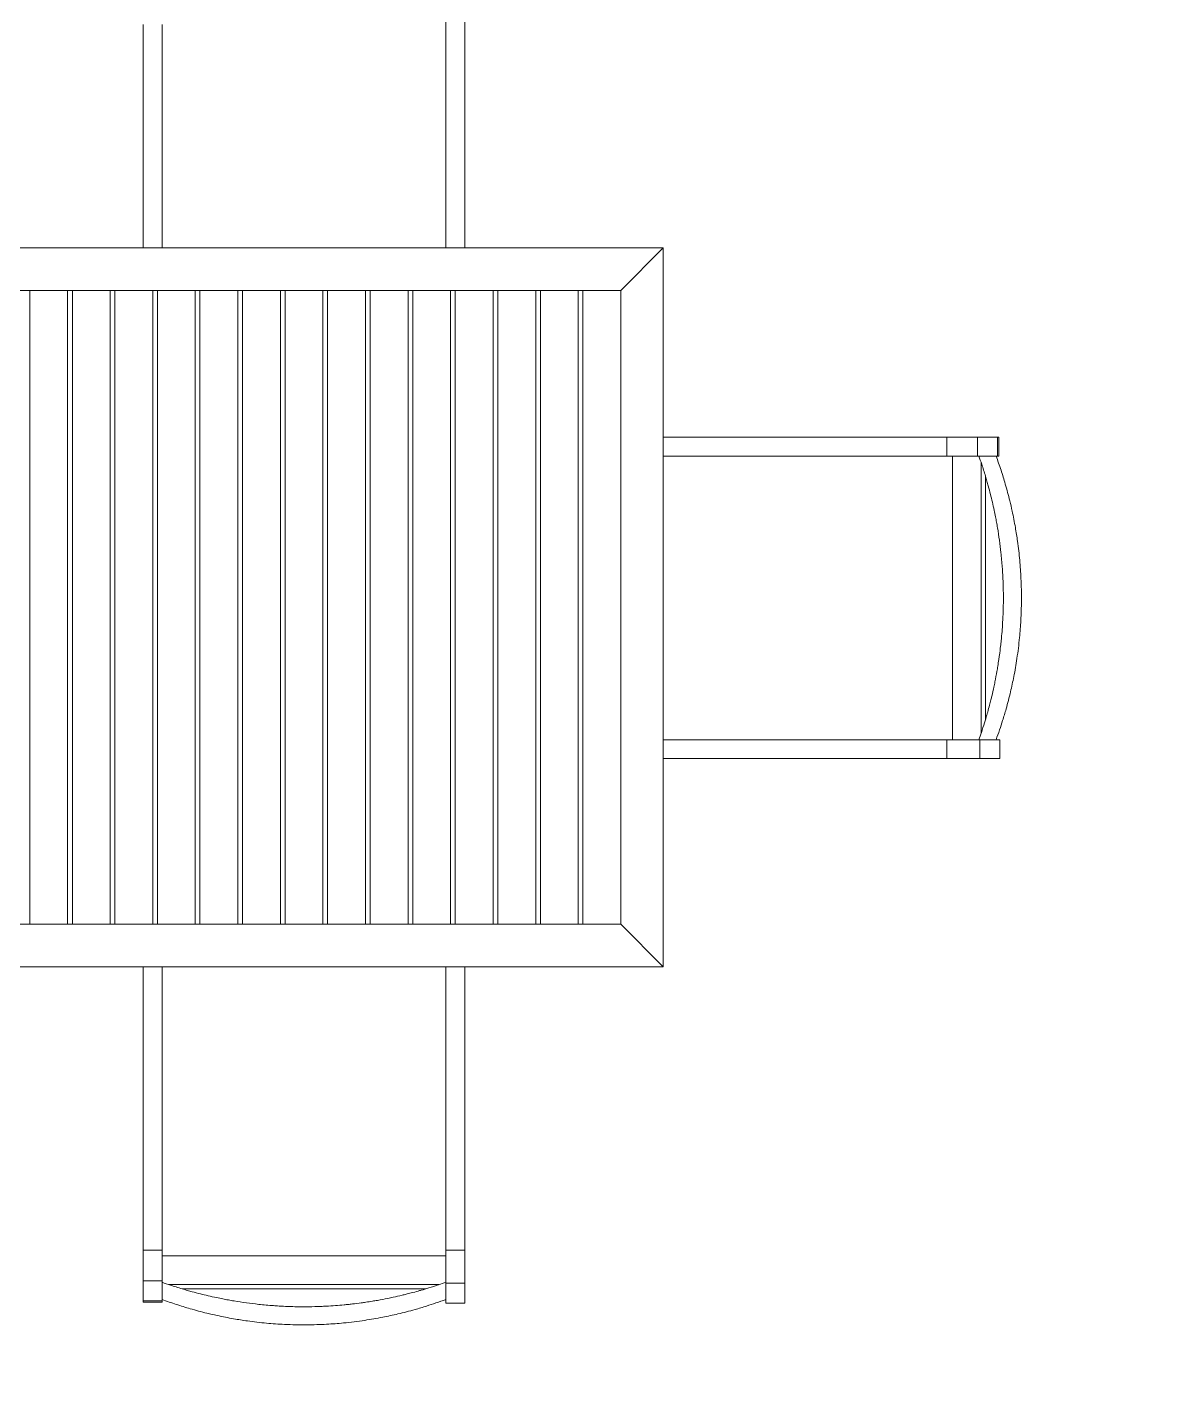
# Model space of a CAD drawing. Header units: metres. Extents: x -217 to -108, y -304 to -188.
# Drawn here: x -160.797 to -159.255, y -212.887 to -211.048 of the extents above; entities that cross this region are included whole.
import ezdxf

# ---------------------------------------------------------------- set-up
doc = ezdxf.new("R2010")
doc.units = ezdxf.units.M
for name, color, linetype, lineweight in [('A-FLOR', 192, 'Continuous', 9), ('A-WALL', 113, 'Continuous', 9), ('I-FURN', 30, 'Continuous', 9), ('I-FURN-PNLS', 30, 'Continuous', 9)]:
    doc.layers.add(name, color=color, linetype=linetype, lineweight=lineweight)

# ---------------------------------------------------------------- blocks, each defined once
blk = doc.blocks.new('Tableset-Outdoor_Reed - Tableset-Outdoor_Reed-797211-Nivel 3')
at = {"layer": 'I-FURN'}
for p, q in [((0.4826, 0.4826), (0.4254, 0.4254)), ((0.4826, -0.4826), (0.4254, -0.4255))]:
    blk.add_line(p, q, dxfattribs=at)
at = {"layer": 'I-FURN-PNLS'}
for p, q in [((-0.2159, 0.7774), (-0.2159, 0.7826)), ((-0.2159, 0.7725), (-0.2159, 0.7774)), ((-0.2159, 0.7671), (-0.2159, 0.7725)), ((-0.1905, 0.7826), (-0.1905, 0.7774)), ((-0.1905, 0.7774), (-0.1905, 0.7725)), ((-0.1905, 0.7725), (-0.1905, 0.7671)), ((0.1905, 0.7762), (0.1905, 0.786)), ((0.1905, 0.7709), (0.1905, 0.7762)), ((0.2159, 0.786), (0.2159, 0.7762)), ((0.2159, 0.7762), (0.2159, 0.7709)), ((-0.2159, 0.7639), (-0.2159, 0.7671)), ((-0.2159, 0.7575), (-0.2159, 0.7639)), ((-0.2159, 0.7558), (-0.2159, 0.7575)), ((-0.2159, 0.7506), (-0.2159, 0.7558)), ((-0.1905, 0.7671), (-0.1905, 0.7639)), ((-0.1905, 0.7639), (-0.1905, 0.7575)), ((-0.1905, 0.7575), (-0.1905, 0.7558)), ((-0.1905, 0.7558), (-0.1905, 0.7506)), ((0.1905, 0.7659), (0.1905, 0.7709)), ((0.1905, 0.7613), (0.1905, 0.7659)), ((0.1905, 0.7586), (0.1905, 0.7613)), ((0.1905, 0.7537), (0.1905, 0.7586)), ((0.2159, 0.7709), (0.2159, 0.7659)), ((0.2159, 0.7659), (0.2159, 0.7613)), ((0.2159, 0.7613), (0.2159, 0.7586)), ((0.2159, 0.7586), (0.2159, 0.7537)), ((-0.2159, 0.7449), (-0.2159, 0.7506)), ((-0.2159, 0.7394), (-0.2159, 0.7449)), ((-0.2159, 0.7322), (-0.2159, 0.7394)), ((-0.1905, 0.7506), (-0.1905, 0.7449)), ((-0.1905, 0.7449), (-0.1905, 0.7394)), ((-0.1905, 0.7394), (-0.1905, 0.7322)), ((0.1905, 0.7507), (0.1905, 0.7537)), ((0.1905, 0.7438), (0.1905, 0.7507)), ((0.1905, 0.7377), (0.1905, 0.7438)), ((0.1905, 0.7339), (0.1905, 0.7377)), ((0.2159, 0.7537), (0.2159, 0.7507)), ((0.2159, 0.7507), (0.2159, 0.7438)), ((0.2159, 0.7438), (0.2159, 0.7377)), ((0.2159, 0.7377), (0.2159, 0.7339)), ((-0.2159, 0.7239), (-0.2159, 0.7322)), ((-0.2159, 0.7201), (-0.2159, 0.7239)), ((-0.2159, 0.7112), (-0.2159, 0.7201)), ((-0.1905, 0.7322), (-0.1905, 0.7239)), ((-0.1905, 0.7239), (-0.1905, 0.7201)), ((-0.1905, 0.7201), (-0.1905, 0.7112)), ((0.1905, 0.7282), (0.1905, 0.7339)), ((0.1905, 0.7229), (0.1905, 0.7282)), ((0.1905, 0.7176), (0.1905, 0.7229)), ((0.1905, 0.7122), (0.1905, 0.7176)), ((0.2159, 0.7339), (0.2159, 0.7282)), ((0.2159, 0.7282), (0.2159, 0.7229)), ((0.2159, 0.7229), (0.2159, 0.7176)), ((0.2159, 0.7176), (0.2159, 0.7122)), ((-0.2159, 0.7057), (-0.2159, 0.7112)), ((-0.2159, 0.6991), (-0.2159, 0.7057)), ((-0.2159, 0.6945), (-0.2159, 0.6991)), ((-0.1905, 0.7112), (-0.1905, 0.7057)), ((-0.1905, 0.7057), (-0.1905, 0.6991)), ((-0.1905, 0.6991), (-0.1905, 0.6945)), ((0.1905, 0.7084), (0.1905, 0.7122)), ((0.1905, 0.6997), (0.1905, 0.7084)), ((0.1905, 0.6913), (0.1905, 0.6997)), ((0.2159, 0.7122), (0.2159, 0.7084)), ((0.2159, 0.7084), (0.2159, 0.6997)), ((0.2159, 0.6997), (0.2159, 0.6913)), ((-0.2159, 0.6913), (-0.2159, 0.6945)), ((-0.2159, 0.6807), (-0.2159, 0.6913)), ((-0.2159, 0.6723), (-0.2159, 0.6807)), ((-0.1905, 0.6945), (-0.1905, 0.6913)), ((-0.1905, 0.6913), (-0.1905, 0.6807)), ((-0.1905, 0.6807), (-0.1905, 0.6723)), ((0.1905, 0.686), (0.1905, 0.6913)), ((0.1905, 0.6791), (0.1905, 0.686)), ((0.2159, 0.6913), (0.2159, 0.686)), ((0.2159, 0.686), (0.2159, 0.6791)), ((-0.2159, 0.6663), (-0.2159, 0.6723)), ((-0.2159, 0.6597), (-0.2159, 0.6663)), ((-0.1905, 0.6723), (-0.1905, 0.6663)), ((-0.1905, 0.6663), (-0.1905, 0.6597)), ((0.1905, 0.6723), (0.1905, 0.6791)), ((0.1905, 0.6654), (0.1905, 0.6723)), ((0.1905, 0.6608), (0.1905, 0.6654)), ((0.2159, 0.6791), (0.2159, 0.6723)), ((0.2159, 0.6723), (0.2159, 0.6654)), ((0.2159, 0.6654), (0.2159, 0.6608)), ((-0.2159, 0.6528), (-0.2159, 0.6597)), ((-0.2159, 0.647), (-0.2159, 0.6528)), ((-0.2159, 0.6424), (-0.2159, 0.647)), ((-0.1905, 0.6597), (-0.1905, 0.6528)), ((-0.1905, 0.6528), (-0.1905, 0.647)), ((-0.1905, 0.647), (-0.1905, 0.6424)), ((0.1905, 0.6544), (0.1905, 0.6608)), ((0.1905, 0.6475), (0.1905, 0.6544)), ((0.1905, 0.6395), (0.1905, 0.6475)), ((0.2159, 0.6608), (0.2159, 0.6544)), ((0.2159, 0.6544), (0.2159, 0.6475)), ((0.2159, 0.6475), (0.2159, 0.6395)), ((-0.2159, 0.6384), (-0.2159, 0.6424)), ((-0.2159, 0.6332), (-0.2159, 0.6384)), ((-0.2159, 0.6277), (-0.2159, 0.6332)), ((-0.2159, 0.6231), (-0.2159, 0.6277)), ((-0.1905, 0.6424), (-0.1905, 0.6384)), ((-0.1905, 0.6384), (-0.1905, 0.6332)), ((-0.1905, 0.6332), (-0.1905, 0.6277)), ((-0.1905, 0.6277), (-0.1905, 0.6231)), ((0.1905, 0.6342), (0.1905, 0.6395)), ((0.1905, 0.6246), (0.1905, 0.6342)), ((0.2159, 0.6395), (0.2159, 0.6342)), ((0.2159, 0.6342), (0.2159, 0.6246)), ((-0.2159, 0.6125), (-0.2159, 0.6231)), ((-0.2159, 0.6038), (-0.2159, 0.6125)), ((-0.1905, 0.6231), (-0.1905, 0.6125)), ((-0.1905, 0.6125), (-0.1905, 0.6038)), ((0.1905, 0.6129), (0.1905, 0.6246)), ((0.1905, 0.6075), (0.1905, 0.6129)), ((0.1905, 0.5995), (0.1905, 0.6075)), ((0.2159, 0.6246), (0.2159, 0.6129)), ((0.2159, 0.6129), (0.2159, 0.6075)), ((0.2159, 0.6075), (0.2159, 0.5995)), ((-0.2159, 0.5978), (-0.2159, 0.6038)), ((-0.2159, 0.5914), (-0.2159, 0.5978)), ((-0.2159, 0.5808), (-0.2159, 0.5914)), ((-0.1905, 0.6038), (-0.1905, 0.5978)), ((-0.1905, 0.5978), (-0.1905, 0.5914)), ((-0.1905, 0.5914), (-0.1905, 0.5808)), ((0.1905, 0.5911), (0.1905, 0.5995)), ((0.1905, 0.5854), (0.1905, 0.5911)), ((0.2159, 0.5995), (0.2159, 0.5911)), ((0.2159, 0.5911), (0.2159, 0.5854)), ((-0.2159, 0.5747), (-0.2159, 0.5808)), ((-0.2159, 0.5687), (-0.2159, 0.5747)), ((-0.1905, 0.5808), (-0.1905, 0.5747)), ((-0.1905, 0.5747), (-0.1905, 0.5687)), ((0.1905, 0.5774), (0.1905, 0.5854)), ((0.1905, 0.5709), (0.1905, 0.5774)), ((0.1905, 0.5652), (0.1905, 0.5709)), ((0.2159, 0.5854), (0.2159, 0.5774)), ((0.2159, 0.5774), (0.2159, 0.5709)), ((0.2159, 0.5709), (0.2159, 0.5652)), ((-0.2159, 0.562), (-0.2159, 0.5687)), ((-0.2159, 0.5554), (-0.2159, 0.562)), ((-0.2159, 0.5518), (-0.2159, 0.5554)), ((-0.2159, 0.5485), (-0.2159, 0.5518)), ((-0.1905, 0.5687), (-0.1905, 0.562)), ((-0.1905, 0.562), (-0.1905, 0.5554)), ((-0.1905, 0.5554), (-0.1905, 0.5518)), ((-0.1905, 0.5518), (-0.1905, 0.5485)), ((0.1905, 0.5588), (0.1905, 0.5652)), ((0.1905, 0.5474), (0.1905, 0.5588)), ((0.2159, 0.5652), (0.2159, 0.5588)), ((0.2159, 0.5588), (0.2159, 0.5474)), ((-0.2159, 0.5449), (-0.2159, 0.5485)), ((-0.2159, 0.5423), (-0.2159, 0.5449)), ((-0.2159, 0.5403), (-0.2159, 0.5423)), ((-0.2159, 0.5373), (-0.2159, 0.5403)), ((-0.2159, 0.5354), (-0.2159, 0.5373)), ((-0.2159, 0.5333), (-0.2159, 0.5354)), ((-0.2159, 0.5308), (-0.2159, 0.5333)), ((-0.1905, 0.5485), (-0.1905, 0.5449)), ((-0.1905, 0.5449), (-0.1905, 0.5423)), ((-0.1905, 0.5423), (-0.1905, 0.5403)), ((-0.1905, 0.5403), (-0.1905, 0.5373)), ((-0.1905, 0.5373), (-0.1905, 0.5354)), ((-0.1905, 0.5354), (-0.1905, 0.5333)), ((-0.1905, 0.5333), (-0.1905, 0.5308)), ((0.1905, 0.5389), (0.1905, 0.5474)), ((0.1905, 0.5309), (0.1905, 0.5389)), ((0.2159, 0.5474), (0.2159, 0.5389)), ((0.2159, 0.5389), (0.2159, 0.5309)), ((-0.2159, 0.5285), (-0.2159, 0.5308)), ((-0.2159, 0.5262), (-0.2159, 0.5285)), ((-0.2159, 0.5242), (-0.2159, 0.5262)), ((-0.2159, 0.5222), (-0.2159, 0.5242)), ((-0.2159, 0.5209), (-0.2159, 0.5222)), ((-0.2159, 0.5178), (-0.2159, 0.5209)), ((-0.2159, 0.5135), (-0.2159, 0.5178)), ((-0.1905, 0.5308), (-0.1905, 0.5285)), ((-0.1905, 0.5285), (-0.1905, 0.5262)), ((-0.1905, 0.5262), (-0.1905, 0.5242)), ((-0.1905, 0.5242), (-0.1905, 0.5222)), ((-0.1905, 0.5222), (-0.1905, 0.5209)), ((-0.1905, 0.5209), (-0.1905, 0.5178)), ((-0.1905, 0.5178), (-0.1905, 0.5135)), ((0.1905, 0.5256), (0.1905, 0.5309)), ((0.1905, 0.5177), (0.1905, 0.5256)), ((0.1905, 0.5116), (0.1905, 0.5177)), ((0.2159, 0.5309), (0.2159, 0.5256)), ((0.2159, 0.5256), (0.2159, 0.5177)), ((0.2159, 0.5177), (0.2159, 0.5116)), ((-0.2159, 0.511), (-0.2159, 0.5135)), ((-0.2159, 0.5072), (-0.2159, 0.511)), ((-0.2159, 0.505), (-0.2159, 0.5072)), ((-0.2159, 0.5015), (-0.2159, 0.505)), ((-0.2159, 0.4978), (-0.2159, 0.5015)), ((-0.2159, 0.4947), (-0.2159, 0.4978)), ((-0.1905, 0.5135), (-0.1905, 0.511)), ((-0.1905, 0.511), (-0.1905, 0.5072)), ((-0.1905, 0.5072), (-0.1905, 0.505)), ((-0.1905, 0.505), (-0.1905, 0.5015)), ((-0.1905, 0.5015), (-0.1905, 0.4978)), ((-0.1905, 0.4978), (-0.1905, 0.4947)), ((0.1905, 0.5046), (0.1905, 0.5116)), ((0.1905, 0.4952), (0.1905, 0.5046)), ((0.2159, 0.5116), (0.2159, 0.5046)), ((0.2159, 0.5046), (0.2159, 0.4952)), ((0.4826, 0.4826), (-0.4826, 0.4826)), ((-0.2159, 0.4919), (-0.2159, 0.4947)), ((-0.2159, 0.4826), (-0.2159, 0.4919)), ((-0.1905, 0.4947), (-0.1905, 0.4919)), ((-0.1905, 0.4919), (-0.1905, 0.4826)), ((0.1905, 0.4849), (0.1905, 0.4952)), ((0.1905, 0.4826), (0.1905, 0.4849)), ((0.2159, 0.4952), (0.2159, 0.4849)), ((0.2159, 0.4849), (0.2159, 0.4826)), ((0.4826, -0.4826), (0.4826, 0.4826)), ((-0.4255, 0.4254), (0.4254, 0.4254)), ((-0.3175, 0.4254), (-0.3683, 0.4254)), ((-0.3683, 0.4254), (-0.3683, -0.4255)), ((-0.3175, -0.4255), (-0.3175, 0.4254)), ((-0.2603, 0.4254), (-0.3111, 0.4254)), ((-0.3111, 0.4254), (-0.3111, -0.4255)), ((-0.2603, -0.4255), (-0.2603, 0.4254)), ((-0.2032, 0.4254), (-0.254, 0.4254)), ((-0.254, 0.4254), (-0.254, -0.4255)), ((-0.2032, -0.4255), (-0.2032, 0.4254)), ((-0.146, 0.4254), (-0.1968, 0.4254)), ((-0.1968, 0.4254), (-0.1968, -0.4255)), ((-0.146, -0.4255), (-0.146, 0.4254)), ((-0.0889, 0.4254), (-0.1397, 0.4254)), ((-0.1397, 0.4254), (-0.1397, -0.4255)), ((-0.0889, -0.4255), (-0.0889, 0.4254)), ((-0.0317, 0.4254), (-0.0825, 0.4254)), ((-0.0825, 0.4254), (-0.0825, -0.4255)), ((-0.0317, -0.4255), (-0.0317, 0.4254)), ((0.0254, 0.4254), (-0.0254, 0.4254)), ((-0.0254, 0.4254), (-0.0254, -0.4255)), ((0.0254, -0.4255), (0.0254, 0.4254)), ((0.0826, 0.4254), (0.0318, 0.4254)), ((0.0318, 0.4254), (0.0318, -0.4255)), ((0.0826, -0.4255), (0.0826, 0.4254)), ((0.1397, 0.4254), (0.0889, 0.4254)), ((0.0889, 0.4254), (0.0889, -0.4255)), ((0.1397, -0.4255), (0.1397, 0.4254)), ((0.1969, 0.4254), (0.1461, 0.4254)), ((0.1461, 0.4254), (0.1461, -0.4255)), ((0.1969, -0.4255), (0.1969, 0.4254)), ((0.254, 0.4254), (0.2032, 0.4254)), ((0.2032, 0.4254), (0.2032, -0.4255)), ((0.254, -0.4255), (0.254, 0.4254)), ((0.3112, 0.4254), (0.2604, 0.4254)), ((0.2604, 0.4254), (0.2604, -0.4255)), ((0.3112, -0.4255), (0.3112, 0.4254)), ((0.3683, 0.4254), (0.3175, 0.4254)), ((0.3175, 0.4254), (0.3175, -0.4255)), ((0.3683, -0.4255), (0.3683, 0.4254)), ((0.4254, 0.4254), (0.3747, 0.4254)), ((0.3747, 0.4254), (0.3747, -0.4255)), ((0.4254, -0.4255), (0.4254, 0.4254)), ((0.4254, 0.4254), (0.4254, -0.4255)), ((0.4826, 0.2286), (0.4919, 0.2286)), ((0.4919, 0.2286), (0.4947, 0.2286)), ((0.4947, 0.2286), (0.4978, 0.2286)), ((0.4978, 0.2286), (0.5015, 0.2286)), ((0.5015, 0.2286), (0.505, 0.2286)), ((0.505, 0.2286), (0.5072, 0.2286)), ((0.5072, 0.2286), (0.511, 0.2286)), ((0.511, 0.2286), (0.5135, 0.2286)), ((0.5135, 0.2286), (0.5178, 0.2286)), ((0.5178, 0.2286), (0.5209, 0.2286)), ((0.5209, 0.2286), (0.5222, 0.2286)), ((0.5222, 0.2286), (0.5242, 0.2286)), ((0.5242, 0.2286), (0.5262, 0.2286)), ((0.5262, 0.2286), (0.5285, 0.2286)), ((0.5285, 0.2286), (0.5308, 0.2286)), ((0.5308, 0.2286), (0.5333, 0.2286)), ((0.5333, 0.2286), (0.5354, 0.2286)), ((0.5354, 0.2286), (0.5373, 0.2286)), ((0.5373, 0.2286), (0.5403, 0.2286)), ((0.5403, 0.2286), (0.5423, 0.2286)), ((0.5423, 0.2286), (0.5449, 0.2286)), ((0.5449, 0.2286), (0.5485, 0.2286)), ((0.5485, 0.2286), (0.5518, 0.2286)), ((0.5518, 0.2286), (0.5554, 0.2286)), ((0.5554, 0.2286), (0.562, 0.2286)), ((0.562, 0.2286), (0.5687, 0.2286)), ((0.5687, 0.2286), (0.5747, 0.2286)), ((0.5747, 0.2286), (0.5808, 0.2286)), ((0.5808, 0.2286), (0.5914, 0.2286)), ((0.5914, 0.2286), (0.5978, 0.2286)), ((0.5978, 0.2286), (0.6038, 0.2286)), ((0.6038, 0.2286), (0.6125, 0.2286)), ((0.6125, 0.2286), (0.6231, 0.2286)), ((0.6231, 0.2286), (0.6277, 0.2286)), ((0.6277, 0.2286), (0.6332, 0.2286)), ((0.6332, 0.2286), (0.6384, 0.2286)), ((0.6384, 0.2286), (0.6424, 0.2286)), ((0.6424, 0.2286), (0.647, 0.2286)), ((0.647, 0.2286), (0.6528, 0.2286)), ((0.6528, 0.2286), (0.6597, 0.2286)), ((0.6597, 0.2286), (0.6663, 0.2286)), ((0.6663, 0.2286), (0.6723, 0.2286)), ((0.6723, 0.2286), (0.6807, 0.2286)), ((0.6807, 0.2286), (0.6913, 0.2286)), ((0.6913, 0.2286), (0.6945, 0.2286)), ((0.6945, 0.2286), (0.6991, 0.2286)), ((0.6991, 0.2286), (0.7057, 0.2286)), ((0.7057, 0.2286), (0.7112, 0.2286)), ((0.7112, 0.2286), (0.7201, 0.2286)), ((0.7201, 0.2286), (0.7239, 0.2286)), ((0.7239, 0.2286), (0.7322, 0.2286)), ((0.7322, 0.2286), (0.7394, 0.2286)), ((0.7394, 0.2286), (0.7449, 0.2286)), ((0.7449, 0.2286), (0.7506, 0.2286)), ((0.7506, 0.2286), (0.7558, 0.2286)), ((0.7558, 0.2286), (0.7575, 0.2286)), ((0.7575, 0.2286), (0.7639, 0.2286)), ((0.7639, 0.2286), (0.7671, 0.2286)), ((0.7671, 0.2286), (0.7725, 0.2286)), ((0.7725, 0.2286), (0.7774, 0.2286)), ((0.7774, 0.2286), (0.7826, 0.2286)), ((0.7826, 0.2286), (0.7883, 0.2286)), ((0.7883, 0.2286), (0.7964, 0.2286)), ((0.7964, 0.2286), (0.8013, 0.2286)), ((0.8013, 0.2286), (0.8068, 0.2286)), ((0.8068, 0.2286), (0.8131, 0.2286)), ((0.8131, 0.2286), (0.8174, 0.2286)), ((0.8174, 0.2286), (0.8209, 0.2286)), ((0.8209, 0.2286), (0.8261, 0.2286)), ((0.8261, 0.2286), (0.8315, 0.2286)), ((0.8315, 0.2286), (0.8373, 0.2286)), ((0.8373, 0.2286), (0.8411, 0.2286)), ((0.8411, 0.2286), (0.8431, 0.2286)), ((0.8431, 0.2286), (0.8497, 0.2286)), ((0.8497, 0.2286), (0.854, 0.2286)), ((0.854, 0.2286), (0.8592, 0.2286)), ((0.8592, 0.2286), (0.8636, 0.2286)), ((0.8635, 0.2286), (0.8635, 0.2032)), ((0.8636, 0.2286), (0.8643, 0.2286)), ((0.8643, 0.2286), (0.8658, 0.2286)), ((0.8658, 0.2286), (0.8673, 0.2286)), ((0.8673, 0.2286), (0.8694, 0.2286)), ((0.8694, 0.2286), (0.873, 0.2286)), ((0.873, 0.2286), (0.8763, 0.2286)), ((0.8763, 0.2286), (0.8802, 0.2286)), ((0.8802, 0.2286), (0.8823, 0.2286)), ((0.8823, 0.2286), (0.8852, 0.2286)), ((0.8852, 0.2286), (0.8874, 0.2286)), ((0.8874, 0.2286), (0.8903, 0.2286)), ((0.8903, 0.2286), (0.8933, 0.2286)), ((0.8933, 0.2286), (0.8961, 0.2286)), ((0.8961, 0.2286), (0.9046, 0.2286)), ((0.9046, 0.2286), (0.9314, 0.2286)), ((0.9046, 0.2032), (0.9046, 0.2286)), ((0.9314, 0.2286), (0.9332, 0.2286)), ((0.9314, 0.2032), (0.9314, 0.2286)), ((0.9332, 0.2032), (0.9332, 0.2286)), ((0.4919, 0.2032), (0.4826, 0.2032)), ((0.4947, 0.2032), (0.4919, 0.2032)), ((0.4978, 0.2032), (0.4947, 0.2032)), ((0.5015, 0.2032), (0.4978, 0.2032)), ((0.505, 0.2032), (0.5015, 0.2032)), ((0.5072, 0.2032), (0.505, 0.2032)), ((0.511, 0.2032), (0.5072, 0.2032)), ((0.5135, 0.2032), (0.511, 0.2032)), ((0.5178, 0.2032), (0.5135, 0.2032)), ((0.5209, 0.2032), (0.5178, 0.2032)), ((0.5222, 0.2032), (0.5209, 0.2032)), ((0.5242, 0.2032), (0.5222, 0.2032)), ((0.5262, 0.2032), (0.5242, 0.2032)), ((0.5285, 0.2032), (0.5262, 0.2032)), ((0.5308, 0.2032), (0.5285, 0.2032)), ((0.5333, 0.2032), (0.5308, 0.2032)), ((0.5354, 0.2032), (0.5333, 0.2032)), ((0.5373, 0.2032), (0.5354, 0.2032)), ((0.5403, 0.2032), (0.5373, 0.2032)), ((0.5423, 0.2032), (0.5403, 0.2032)), ((0.5449, 0.2032), (0.5423, 0.2032)), ((0.5485, 0.2032), (0.5449, 0.2032)), ((0.5518, 0.2032), (0.5485, 0.2032)), ((0.5554, 0.2032), (0.5518, 0.2032)), ((0.562, 0.2032), (0.5554, 0.2032)), ((0.5687, 0.2032), (0.562, 0.2032)), ((0.5747, 0.2032), (0.5687, 0.2032)), ((0.5808, 0.2032), (0.5747, 0.2032)), ((0.5914, 0.2032), (0.5808, 0.2032)), ((0.5978, 0.2032), (0.5914, 0.2032)), ((0.6038, 0.2032), (0.5978, 0.2032)), ((0.6125, 0.2032), (0.6038, 0.2032)), ((0.6231, 0.2032), (0.6125, 0.2032)), ((0.6277, 0.2032), (0.6231, 0.2032)), ((0.6332, 0.2032), (0.6277, 0.2032)), ((0.6384, 0.2032), (0.6332, 0.2032)), ((0.6424, 0.2032), (0.6384, 0.2032)), ((0.647, 0.2032), (0.6424, 0.2032)), ((0.6528, 0.2032), (0.647, 0.2032)), ((0.6597, 0.2032), (0.6528, 0.2032)), ((0.6663, 0.2032), (0.6597, 0.2032)), ((0.6723, 0.2032), (0.6663, 0.2032)), ((0.6807, 0.2032), (0.6723, 0.2032)), ((0.6913, 0.2032), (0.6807, 0.2032)), ((0.6945, 0.2032), (0.6913, 0.2032)), ((0.6991, 0.2032), (0.6945, 0.2032)), ((0.7057, 0.2032), (0.6991, 0.2032)), ((0.7112, 0.2032), (0.7057, 0.2032)), ((0.7201, 0.2032), (0.7112, 0.2032)), ((0.7239, 0.2032), (0.7201, 0.2032)), ((0.7322, 0.2032), (0.7239, 0.2032)), ((0.7394, 0.2032), (0.7322, 0.2032)), ((0.7449, 0.2032), (0.7394, 0.2032)), ((0.7506, 0.2032), (0.7449, 0.2032)), ((0.7558, 0.2032), (0.7506, 0.2032)), ((0.7575, 0.2032), (0.7558, 0.2032)), ((0.7639, 0.2032), (0.7575, 0.2032)), ((0.7671, 0.2032), (0.7639, 0.2032)), ((0.7725, 0.2032), (0.7671, 0.2032)), ((0.7774, 0.2032), (0.7725, 0.2032)), ((0.7826, 0.2032), (0.7774, 0.2032)), ((0.7883, 0.2032), (0.7826, 0.2032)), ((0.7964, 0.2032), (0.7883, 0.2032)), ((0.8013, 0.2032), (0.7964, 0.2032)), ((0.8068, 0.2032), (0.8013, 0.2032)), ((0.8131, 0.2032), (0.8068, 0.2032)), ((0.8174, 0.2032), (0.8131, 0.2032)), ((0.8209, 0.2032), (0.8174, 0.2032)), ((0.8261, 0.2032), (0.8209, 0.2032)), ((0.8315, 0.2032), (0.8261, 0.2032)), ((0.8373, 0.2032), (0.8315, 0.2032)), ((0.8411, 0.2032), (0.8373, 0.2032)), ((0.8431, 0.2032), (0.8411, 0.2032)), ((0.8497, 0.2032), (0.8431, 0.2032)), ((0.854, 0.2032), (0.8497, 0.2032)), ((0.8592, 0.2032), (0.854, 0.2032)), ((0.8636, 0.2032), (0.8592, 0.2032)), ((0.8643, 0.2032), (0.8636, 0.2032)), ((0.8658, 0.2032), (0.8643, 0.2032)), ((0.8673, 0.2032), (0.8658, 0.2032)), ((0.8694, 0.2032), (0.8673, 0.2032)), ((0.873, 0.2032), (0.8694, 0.2032)), ((0.8708, -0.1778), (0.8708, 0.2032)), ((0.8763, 0.2032), (0.873, 0.2032)), ((0.8802, 0.2032), (0.8763, 0.2032)), ((0.8823, 0.2032), (0.8802, 0.2032)), ((0.8852, 0.2032), (0.8823, 0.2032)), ((0.8874, 0.2032), (0.8852, 0.2032)), ((0.8903, 0.2032), (0.8874, 0.2032)), ((0.8933, 0.2032), (0.8903, 0.2032)), ((0.8961, 0.2032), (0.8933, 0.2032)), ((0.9046, 0.2032), (0.8961, 0.2032)), ((0.9314, 0.2032), (0.9046, 0.2032)), ((0.9332, 0.2032), (0.9314, 0.2032)), ((0.9096, -0.1686), (0.9096, 0.194)), ((0.9153, -0.1509), (0.9153, 0.1762)), ((0.4826, -0.1778), (0.4849, -0.1778)), ((0.4849, -0.1778), (0.4952, -0.1778)), ((0.4952, -0.1778), (0.5046, -0.1778)), ((0.5046, -0.1778), (0.5116, -0.1778)), ((0.5116, -0.1778), (0.5177, -0.1778)), ((0.5177, -0.1778), (0.5256, -0.1778)), ((0.5256, -0.1778), (0.5309, -0.1778)), ((0.5309, -0.1778), (0.5389, -0.1778)), ((0.5389, -0.1778), (0.5474, -0.1778)), ((0.5474, -0.1778), (0.5588, -0.1778)), ((0.5588, -0.1778), (0.5652, -0.1778)), ((0.5652, -0.1778), (0.5709, -0.1778)), ((0.5709, -0.1778), (0.5774, -0.1778)), ((0.5774, -0.1778), (0.5854, -0.1778)), ((0.5854, -0.1778), (0.5911, -0.1778)), ((0.5911, -0.1778), (0.5995, -0.1778)), ((0.5995, -0.1778), (0.6075, -0.1778)), ((0.6075, -0.1778), (0.6129, -0.1778)), ((0.6129, -0.1778), (0.6246, -0.1778)), ((0.6246, -0.1778), (0.6342, -0.1778)), ((0.6342, -0.1778), (0.6395, -0.1778)), ((0.6395, -0.1778), (0.6475, -0.1778)), ((0.6475, -0.1778), (0.6544, -0.1778)), ((0.6544, -0.1778), (0.6608, -0.1778)), ((0.6608, -0.1778), (0.6654, -0.1778)), ((0.6654, -0.1778), (0.6723, -0.1778)), ((0.6723, -0.1778), (0.6791, -0.1778)), ((0.6791, -0.1778), (0.686, -0.1778)), ((0.686, -0.1778), (0.6913, -0.1778)), ((0.6913, -0.1778), (0.6997, -0.1778)), ((0.6997, -0.1778), (0.7084, -0.1778)), ((0.7084, -0.1778), (0.7122, -0.1778)), ((0.7122, -0.1778), (0.7176, -0.1778)), ((0.7176, -0.1778), (0.7229, -0.1778)), ((0.7229, -0.1778), (0.7282, -0.1778)), ((0.7282, -0.1778), (0.7339, -0.1778)), ((0.7339, -0.1778), (0.7377, -0.1778)), ((0.7377, -0.1778), (0.7438, -0.1778)), ((0.7438, -0.1778), (0.7507, -0.1778)), ((0.7507, -0.1778), (0.7537, -0.1778)), ((0.7537, -0.1778), (0.7586, -0.1778)), ((0.7586, -0.1778), (0.7613, -0.1778)), ((0.7613, -0.1778), (0.7659, -0.1778)), ((0.7659, -0.1778), (0.7709, -0.1778)), ((0.7709, -0.1778), (0.7762, -0.1778)), ((0.7762, -0.1778), (0.786, -0.1778)), ((0.786, -0.1778), (0.8028, -0.1778)), ((0.8028, -0.1778), (0.8097, -0.1778)), ((0.8097, -0.1778), (0.8219, -0.1778)), ((0.8219, -0.1778), (0.831, -0.1778)), ((0.831, -0.1778), (0.8432, -0.1778)), ((0.8432, -0.1778), (0.8639, -0.1778)), ((0.8635, -0.1778), (0.8635, -0.2032)), ((0.8637, -0.1778), (0.8642, -0.1778)), ((0.8642, -0.1778), (0.8664, -0.1778)), ((0.8664, -0.1778), (0.8678, -0.1778)), ((0.8678, -0.1778), (0.8686, -0.1778)), ((0.8686, -0.1778), (0.8701, -0.1778)), ((0.8701, -0.1778), (0.8724, -0.1778)), ((0.8724, -0.1778), (0.8753, -0.1778)), ((0.8753, -0.1778), (0.8785, -0.1778)), ((0.8785, -0.1778), (0.8817, -0.1778)), ((0.8817, -0.1778), (0.8848, -0.1778)), ((0.8848, -0.1778), (0.8883, -0.1778)), ((0.8883, -0.1778), (0.8918, -0.1778)), ((0.8918, -0.1778), (0.8953, -0.1778)), ((0.8953, -0.1778), (0.8984, -0.1778)), ((0.8984, -0.1778), (0.902, -0.1778)), ((0.902, -0.1778), (0.9065, -0.1778)), ((0.9065, -0.1778), (0.9073, -0.1778)), ((0.9065, -0.1778), (0.9073, -0.1778)), ((0.9073, -0.1778), (0.9075, -0.1778)), ((0.9075, -0.1778), (0.9344, -0.1778)), ((0.9075, -0.2032), (0.9075, -0.1778)), ((0.9344, -0.2032), (0.9344, -0.1778)), ((0.4849, -0.2032), (0.4826, -0.2032)), ((0.4952, -0.2032), (0.4849, -0.2032)), ((0.5046, -0.2032), (0.4952, -0.2032)), ((0.5116, -0.2032), (0.5046, -0.2032)), ((0.5177, -0.2032), (0.5116, -0.2032)), ((0.5256, -0.2032), (0.5177, -0.2032)), ((0.5309, -0.2032), (0.5256, -0.2032)), ((0.5389, -0.2032), (0.5309, -0.2032)), ((0.5474, -0.2032), (0.5389, -0.2032)), ((0.5588, -0.2032), (0.5474, -0.2032)), ((0.5652, -0.2032), (0.5588, -0.2032)), ((0.5709, -0.2032), (0.5652, -0.2032)), ((0.5774, -0.2032), (0.5709, -0.2032)), ((0.5854, -0.2032), (0.5774, -0.2032)), ((0.5911, -0.2032), (0.5854, -0.2032)), ((0.5995, -0.2032), (0.5911, -0.2032)), ((0.6075, -0.2032), (0.5995, -0.2032)), ((0.6129, -0.2032), (0.6075, -0.2032)), ((0.6246, -0.2032), (0.6129, -0.2032)), ((0.6342, -0.2032), (0.6246, -0.2032)), ((0.6395, -0.2032), (0.6342, -0.2032)), ((0.6475, -0.2032), (0.6395, -0.2032)), ((0.6544, -0.2032), (0.6475, -0.2032)), ((0.6608, -0.2032), (0.6544, -0.2032)), ((0.6654, -0.2032), (0.6608, -0.2032)), ((0.6723, -0.2032), (0.6654, -0.2032)), ((0.6791, -0.2032), (0.6723, -0.2032)), ((0.686, -0.2032), (0.6791, -0.2032)), ((0.6913, -0.2032), (0.686, -0.2032)), ((0.6997, -0.2032), (0.6913, -0.2032)), ((0.7084, -0.2032), (0.6997, -0.2032)), ((0.7122, -0.2032), (0.7084, -0.2032)), ((0.7176, -0.2032), (0.7122, -0.2032)), ((0.7229, -0.2032), (0.7176, -0.2032)), ((0.7282, -0.2032), (0.7229, -0.2032)), ((0.7339, -0.2032), (0.7282, -0.2032)), ((0.7377, -0.2032), (0.7339, -0.2032)), ((0.7438, -0.2032), (0.7377, -0.2032)), ((0.7507, -0.2032), (0.7438, -0.2032)), ((0.7537, -0.2032), (0.7507, -0.2032)), ((0.7586, -0.2032), (0.7537, -0.2032)), ((0.7613, -0.2032), (0.7586, -0.2032)), ((0.7659, -0.2032), (0.7613, -0.2032)), ((0.7709, -0.2032), (0.7659, -0.2032)), ((0.7762, -0.2032), (0.7709, -0.2032)), ((0.786, -0.2032), (0.7762, -0.2032)), ((0.8028, -0.2032), (0.786, -0.2032)), ((0.8097, -0.2032), (0.8028, -0.2032)), ((0.8219, -0.2032), (0.8097, -0.2032)), ((0.831, -0.2032), (0.8219, -0.2032)), ((0.8432, -0.2032), (0.831, -0.2032)), ((0.8639, -0.2032), (0.8432, -0.2032)), ((0.8642, -0.2032), (0.8637, -0.2032)), ((0.8664, -0.2032), (0.8642, -0.2032)), ((0.8678, -0.2032), (0.8664, -0.2032)), ((0.8686, -0.2032), (0.8678, -0.2032)), ((0.8701, -0.2032), (0.8686, -0.2032)), ((0.8724, -0.2032), (0.8701, -0.2032)), ((0.8753, -0.2032), (0.8724, -0.2032)), ((0.8785, -0.2032), (0.8753, -0.2032)), ((0.8817, -0.2032), (0.8785, -0.2032)), ((0.8848, -0.2032), (0.8817, -0.2032)), ((0.8883, -0.2032), (0.8848, -0.2032)), ((0.8918, -0.2032), (0.8883, -0.2032)), ((0.8953, -0.2032), (0.8918, -0.2032)), ((0.8984, -0.2032), (0.8953, -0.2032)), ((0.902, -0.2032), (0.8984, -0.2032)), ((0.9075, -0.2032), (0.902, -0.2032)), ((0.9344, -0.2032), (0.9075, -0.2032)), ((0.4254, -0.4255), (-0.4255, -0.4255)), ((-0.3683, -0.4255), (-0.3175, -0.4255)), ((-0.3111, -0.4255), (-0.2603, -0.4255)), ((-0.254, -0.4255), (-0.2032, -0.4255)), ((-0.1968, -0.4255), (-0.146, -0.4255)), ((-0.1397, -0.4255), (-0.0889, -0.4255)), ((-0.0825, -0.4255), (-0.0317, -0.4255)), ((-0.0254, -0.4255), (0.0254, -0.4255)), ((0.0318, -0.4255), (0.0826, -0.4255)), ((0.0889, -0.4255), (0.1397, -0.4255)), ((0.1461, -0.4255), (0.1969, -0.4255)), ((0.2032, -0.4255), (0.254, -0.4255)), ((0.2604, -0.4255), (0.3112, -0.4255)), ((0.3175, -0.4255), (0.3683, -0.4255)), ((0.3747, -0.4255), (0.4254, -0.4255)), ((-0.4826, -0.4826), (0.4826, -0.4826)), ((-0.2159, -0.4919), (-0.2159, -0.4826)), ((-0.2159, -0.4947), (-0.2159, -0.4919)), ((-0.2159, -0.4978), (-0.2159, -0.4947)), ((-0.1905, -0.4826), (-0.1905, -0.4919)), ((-0.1905, -0.4919), (-0.1905, -0.4947)), ((-0.1905, -0.4947), (-0.1905, -0.4978)), ((0.1905, -0.4849), (0.1905, -0.4826)), ((0.1905, -0.4952), (0.1905, -0.4849)), ((0.1905, -0.5046), (0.1905, -0.4952)), ((0.2159, -0.4826), (0.2159, -0.4849)), ((0.2159, -0.4849), (0.2159, -0.4952)), ((0.2159, -0.4952), (0.2159, -0.5046)), ((-0.2159, -0.5015), (-0.2159, -0.4978)), ((-0.2159, -0.505), (-0.2159, -0.5015)), ((-0.2159, -0.5072), (-0.2159, -0.505)), ((-0.2159, -0.511), (-0.2159, -0.5072)), ((-0.2159, -0.5135), (-0.2159, -0.511)), ((-0.2159, -0.5178), (-0.2159, -0.5135)), ((-0.1905, -0.4978), (-0.1905, -0.5015)), ((-0.1905, -0.5015), (-0.1905, -0.505)), ((-0.1905, -0.505), (-0.1905, -0.5072)), ((-0.1905, -0.5072), (-0.1905, -0.511)), ((-0.1905, -0.511), (-0.1905, -0.5135)), ((-0.1905, -0.5135), (-0.1905, -0.5178)), ((0.1905, -0.5116), (0.1905, -0.5046)), ((0.1905, -0.5177), (0.1905, -0.5116)), ((0.2159, -0.5046), (0.2159, -0.5116)), ((0.2159, -0.5116), (0.2159, -0.5177)), ((-0.2159, -0.5209), (-0.2159, -0.5178)), ((-0.2159, -0.5222), (-0.2159, -0.5209)), ((-0.2159, -0.5242), (-0.2159, -0.5222)), ((-0.2159, -0.5262), (-0.2159, -0.5242)), ((-0.2159, -0.5285), (-0.2159, -0.5262)), ((-0.2159, -0.5308), (-0.2159, -0.5285)), ((-0.2159, -0.5333), (-0.2159, -0.5308)), ((-0.1905, -0.5178), (-0.1905, -0.5209)), ((-0.1905, -0.5209), (-0.1905, -0.5222)), ((-0.1905, -0.5222), (-0.1905, -0.5242)), ((-0.1905, -0.5242), (-0.1905, -0.5262)), ((-0.1905, -0.5262), (-0.1905, -0.5285)), ((-0.1905, -0.5285), (-0.1905, -0.5308)), ((-0.1905, -0.5308), (-0.1905, -0.5333)), ((0.1905, -0.5256), (0.1905, -0.5177)), ((0.1905, -0.5309), (0.1905, -0.5256)), ((0.1905, -0.5389), (0.1905, -0.5309)), ((0.2159, -0.5177), (0.2159, -0.5256)), ((0.2159, -0.5256), (0.2159, -0.5309)), ((0.2159, -0.5309), (0.2159, -0.5389)), ((-0.2159, -0.5354), (-0.2159, -0.5333)), ((-0.2159, -0.5373), (-0.2159, -0.5354)), ((-0.2159, -0.5403), (-0.2159, -0.5373)), ((-0.2159, -0.5423), (-0.2159, -0.5403)), ((-0.2159, -0.5449), (-0.2159, -0.5423)), ((-0.2159, -0.5485), (-0.2159, -0.5449)), ((-0.2159, -0.5518), (-0.2159, -0.5485)), ((-0.1905, -0.5333), (-0.1905, -0.5354)), ((-0.1905, -0.5354), (-0.1905, -0.5373)), ((-0.1905, -0.5373), (-0.1905, -0.5403)), ((-0.1905, -0.5403), (-0.1905, -0.5423)), ((-0.1905, -0.5423), (-0.1905, -0.5449)), ((-0.1905, -0.5449), (-0.1905, -0.5485)), ((-0.1905, -0.5485), (-0.1905, -0.5518)), ((0.1905, -0.5474), (0.1905, -0.5389)), ((0.1905, -0.5588), (0.1905, -0.5474)), ((0.2159, -0.5389), (0.2159, -0.5474)), ((0.2159, -0.5474), (0.2159, -0.5588)), ((-0.2159, -0.5554), (-0.2159, -0.5518)), ((-0.2159, -0.562), (-0.2159, -0.5554)), ((-0.2159, -0.5687), (-0.2159, -0.562)), ((-0.2159, -0.5747), (-0.2159, -0.5687)), ((-0.1905, -0.5518), (-0.1905, -0.5554)), ((-0.1905, -0.5554), (-0.1905, -0.562)), ((-0.1905, -0.562), (-0.1905, -0.5687)), ((-0.1905, -0.5687), (-0.1905, -0.5747)), ((0.1905, -0.5652), (0.1905, -0.5588)), ((0.1905, -0.5709), (0.1905, -0.5652)), ((0.2159, -0.5588), (0.2159, -0.5652)), ((0.2159, -0.5652), (0.2159, -0.5709)), ((-0.2159, -0.5808), (-0.2159, -0.5747)), ((-0.2159, -0.5914), (-0.2159, -0.5808)), ((-0.1905, -0.5747), (-0.1905, -0.5808)), ((-0.1905, -0.5808), (-0.1905, -0.5914)), ((0.1905, -0.5774), (0.1905, -0.5709)), ((0.1905, -0.5854), (0.1905, -0.5774)), ((0.1905, -0.5911), (0.1905, -0.5854)), ((0.2159, -0.5709), (0.2159, -0.5774)), ((0.2159, -0.5774), (0.2159, -0.5854)), ((0.2159, -0.5854), (0.2159, -0.5911)), ((-0.2159, -0.5978), (-0.2159, -0.5914)), ((-0.2159, -0.6038), (-0.2159, -0.5978)), ((-0.2159, -0.6125), (-0.2159, -0.6038)), ((-0.1905, -0.5914), (-0.1905, -0.5978)), ((-0.1905, -0.5978), (-0.1905, -0.6038)), ((-0.1905, -0.6038), (-0.1905, -0.6125)), ((0.1905, -0.5995), (0.1905, -0.5911)), ((0.1905, -0.6075), (0.1905, -0.5995)), ((0.2159, -0.5911), (0.2159, -0.5995)), ((0.2159, -0.5995), (0.2159, -0.6075)), ((-0.2159, -0.6231), (-0.2159, -0.6125)), ((-0.2159, -0.6277), (-0.2159, -0.6231)), ((-0.1905, -0.6125), (-0.1905, -0.6231)), ((-0.1905, -0.6231), (-0.1905, -0.6277)), ((0.1905, -0.6129), (0.1905, -0.6075)), ((0.1905, -0.6246), (0.1905, -0.6129)), ((0.1905, -0.6342), (0.1905, -0.6246)), ((0.2159, -0.6075), (0.2159, -0.6129)), ((0.2159, -0.6129), (0.2159, -0.6246)), ((0.2159, -0.6246), (0.2159, -0.6342)), ((-0.2159, -0.6332), (-0.2159, -0.6277)), ((-0.2159, -0.6384), (-0.2159, -0.6332)), ((-0.2159, -0.6424), (-0.2159, -0.6384)), ((-0.2159, -0.647), (-0.2159, -0.6424)), ((-0.1905, -0.6277), (-0.1905, -0.6332)), ((-0.1905, -0.6332), (-0.1905, -0.6384)), ((-0.1905, -0.6384), (-0.1905, -0.6424)), ((-0.1905, -0.6424), (-0.1905, -0.647)), ((0.1905, -0.6395), (0.1905, -0.6342)), ((0.1905, -0.6475), (0.1905, -0.6395)), ((0.2159, -0.6342), (0.2159, -0.6395)), ((0.2159, -0.6395), (0.2159, -0.6475)), ((-0.2159, -0.6528), (-0.2159, -0.647)), ((-0.2159, -0.6597), (-0.2159, -0.6528)), ((-0.2159, -0.6663), (-0.2159, -0.6597)), ((-0.1905, -0.647), (-0.1905, -0.6528)), ((-0.1905, -0.6528), (-0.1905, -0.6597)), ((-0.1905, -0.6597), (-0.1905, -0.6663)), ((0.1905, -0.6544), (0.1905, -0.6475)), ((0.1905, -0.6608), (0.1905, -0.6544)), ((0.1905, -0.6654), (0.1905, -0.6608)), ((0.2159, -0.6475), (0.2159, -0.6544)), ((0.2159, -0.6544), (0.2159, -0.6608)), ((0.2159, -0.6608), (0.2159, -0.6654)), ((-0.2159, -0.6723), (-0.2159, -0.6663)), ((-0.2159, -0.6807), (-0.2159, -0.6723)), ((-0.1905, -0.6663), (-0.1905, -0.6723)), ((-0.1905, -0.6723), (-0.1905, -0.6807)), ((0.1905, -0.6723), (0.1905, -0.6654)), ((0.1905, -0.6791), (0.1905, -0.6723)), ((0.1905, -0.686), (0.1905, -0.6791)), ((0.2159, -0.6654), (0.2159, -0.6723)), ((0.2159, -0.6723), (0.2159, -0.6791)), ((0.2159, -0.6791), (0.2159, -0.686)), ((-0.2159, -0.6913), (-0.2159, -0.6807)), ((-0.2159, -0.6945), (-0.2159, -0.6913)), ((-0.2159, -0.6991), (-0.2159, -0.6945)), ((-0.1905, -0.6807), (-0.1905, -0.6913)), ((-0.1905, -0.6913), (-0.1905, -0.6945)), ((-0.1905, -0.6945), (-0.1905, -0.6991)), ((0.1905, -0.6913), (0.1905, -0.686)), ((0.1905, -0.6997), (0.1905, -0.6913)), ((0.2159, -0.686), (0.2159, -0.6913)), ((0.2159, -0.6913), (0.2159, -0.6997)), ((-0.2159, -0.7057), (-0.2159, -0.6991)), ((-0.2159, -0.7112), (-0.2159, -0.7057)), ((-0.2159, -0.7201), (-0.2159, -0.7112)), ((-0.1905, -0.6991), (-0.1905, -0.7057)), ((-0.1905, -0.7057), (-0.1905, -0.7112)), ((-0.1905, -0.7112), (-0.1905, -0.7201)), ((0.1905, -0.7084), (0.1905, -0.6997)), ((0.1905, -0.7122), (0.1905, -0.7084)), ((0.1905, -0.7176), (0.1905, -0.7122)), ((0.2159, -0.6997), (0.2159, -0.7084)), ((0.2159, -0.7084), (0.2159, -0.7122)), ((0.2159, -0.7122), (0.2159, -0.7176)), ((-0.2159, -0.7239), (-0.2159, -0.7201)), ((-0.2159, -0.7322), (-0.2159, -0.7239)), ((-0.2159, -0.7394), (-0.2159, -0.7322)), ((-0.1905, -0.7201), (-0.1905, -0.7239)), ((-0.1905, -0.7239), (-0.1905, -0.7322)), ((-0.1905, -0.7322), (-0.1905, -0.7394)), ((0.1905, -0.7229), (0.1905, -0.7176)), ((0.1905, -0.7282), (0.1905, -0.7229)), ((0.1905, -0.7339), (0.1905, -0.7282)), ((0.1905, -0.7377), (0.1905, -0.7339)), ((0.2159, -0.7176), (0.2159, -0.7229)), ((0.2159, -0.7229), (0.2159, -0.7282)), ((0.2159, -0.7282), (0.2159, -0.7339)), ((0.2159, -0.7339), (0.2159, -0.7377)), ((-0.2159, -0.7449), (-0.2159, -0.7394)), ((-0.2159, -0.7506), (-0.2159, -0.7449)), ((-0.2159, -0.7558), (-0.2159, -0.7506)), ((-0.1905, -0.7394), (-0.1905, -0.7449)), ((-0.1905, -0.7449), (-0.1905, -0.7506)), ((-0.1905, -0.7506), (-0.1905, -0.7558)), ((0.1905, -0.7438), (0.1905, -0.7377)), ((0.1905, -0.7507), (0.1905, -0.7438)), ((0.1905, -0.7537), (0.1905, -0.7507)), ((0.1905, -0.7586), (0.1905, -0.7537)), ((0.2159, -0.7377), (0.2159, -0.7438)), ((0.2159, -0.7438), (0.2159, -0.7507)), ((0.2159, -0.7507), (0.2159, -0.7537)), ((0.2159, -0.7537), (0.2159, -0.7586)), ((-0.2159, -0.7575), (-0.2159, -0.7558)), ((-0.2159, -0.7639), (-0.2159, -0.7575)), ((-0.2159, -0.7671), (-0.2159, -0.7639)), ((-0.2159, -0.7725), (-0.2159, -0.7671)), ((-0.1905, -0.7558), (-0.1905, -0.7575)), ((-0.1905, -0.7575), (-0.1905, -0.7639)), ((-0.1905, -0.7639), (-0.1905, -0.7671)), ((-0.1905, -0.7671), (-0.1905, -0.7725)), ((0.1905, -0.7613), (0.1905, -0.7586)), ((0.1905, -0.7659), (0.1905, -0.7613)), ((0.1905, -0.7709), (0.1905, -0.7659)), ((0.1905, -0.7762), (0.1905, -0.7709)), ((0.2159, -0.7586), (0.2159, -0.7613)), ((0.2159, -0.7613), (0.2159, -0.7659)), ((0.2159, -0.7659), (0.2159, -0.7709)), ((0.2159, -0.7709), (0.2159, -0.7762)), ((-0.2159, -0.7774), (-0.2159, -0.7725)), ((-0.2159, -0.7826), (-0.2159, -0.7774)), ((-0.2159, -0.7883), (-0.2159, -0.7826)), ((-0.2159, -0.7964), (-0.2159, -0.7883)), ((-0.1905, -0.7725), (-0.1905, -0.7774)), ((-0.1905, -0.7774), (-0.1905, -0.7826)), ((-0.1905, -0.7826), (-0.1905, -0.7883)), ((-0.1905, -0.7883), (-0.1905, -0.7964)), ((0.1905, -0.786), (0.1905, -0.7762)), ((0.1905, -0.8028), (0.1905, -0.786)), ((0.2159, -0.7762), (0.2159, -0.786)), ((0.2159, -0.786), (0.2159, -0.8028)), ((-0.2159, -0.8013), (-0.2159, -0.7964)), ((-0.2159, -0.8068), (-0.2159, -0.8013)), ((-0.2159, -0.8131), (-0.2159, -0.8068)), ((-0.1905, -0.7964), (-0.1905, -0.8013)), ((-0.1905, -0.8013), (-0.1905, -0.8068)), ((-0.1905, -0.8068), (-0.1905, -0.8131)), ((0.1905, -0.8097), (0.1905, -0.8028)), ((0.2159, -0.8028), (0.2159, -0.8097)), ((-0.2159, -0.8174), (-0.2159, -0.8131)), ((-0.2159, -0.8209), (-0.2159, -0.8174)), ((-0.2159, -0.8261), (-0.2159, -0.8209)), ((-0.2159, -0.8315), (-0.2159, -0.8261)), ((-0.1905, -0.8131), (-0.1905, -0.8174)), ((-0.1905, -0.8174), (-0.1905, -0.8209)), ((-0.1905, -0.8209), (-0.1905, -0.8261)), ((-0.1905, -0.8261), (-0.1905, -0.8315)), ((0.1905, -0.8219), (0.1905, -0.8097)), ((0.1905, -0.831), (0.1905, -0.8219)), ((0.2159, -0.8097), (0.2159, -0.8219)), ((0.2159, -0.8219), (0.2159, -0.831)), ((-0.2159, -0.8373), (-0.2159, -0.8315)), ((-0.2159, -0.8411), (-0.2159, -0.8373)), ((-0.2159, -0.8431), (-0.2159, -0.8411)), ((-0.2159, -0.8497), (-0.2159, -0.8431)), ((-0.1905, -0.8315), (-0.1905, -0.8373)), ((-0.1905, -0.8373), (-0.1905, -0.8411)), ((-0.1905, -0.8411), (-0.1905, -0.8431)), ((-0.1905, -0.8431), (-0.1905, -0.8497)), ((0.1905, -0.8432), (0.1905, -0.831)), ((0.1905, -0.8639), (0.1905, -0.8432)), ((0.2159, -0.831), (0.2159, -0.8432)), ((0.2159, -0.8432), (0.2159, -0.8639)), ((-0.2159, -0.854), (-0.2159, -0.8497)), ((-0.2159, -0.8592), (-0.2159, -0.854)), ((-0.2159, -0.8636), (-0.2159, -0.8592)), ((-0.1905, -0.8635), (-0.2159, -0.8635)), ((-0.2159, -0.8643), (-0.2159, -0.8636)), ((-0.1905, -0.8497), (-0.1905, -0.854)), ((-0.1905, -0.854), (-0.1905, -0.8592)), ((-0.1905, -0.8592), (-0.1905, -0.8636)), ((-0.1905, -0.8636), (-0.1905, -0.8643)), ((0.2159, -0.8635), (0.1905, -0.8635)), ((0.1905, -0.8642), (0.1905, -0.8637)), ((0.1905, -0.8664), (0.1905, -0.8642)), ((0.2159, -0.8637), (0.2159, -0.8642)), ((0.2159, -0.8642), (0.2159, -0.8664)), ((-0.2159, -0.8658), (-0.2159, -0.8643)), ((-0.2159, -0.8673), (-0.2159, -0.8658)), ((-0.2159, -0.8694), (-0.2159, -0.8673)), ((-0.2159, -0.873), (-0.2159, -0.8694)), ((-0.2159, -0.8763), (-0.2159, -0.873)), ((-0.2159, -0.8802), (-0.2159, -0.8763)), ((-0.2159, -0.8823), (-0.2159, -0.8802)), ((-0.2159, -0.8852), (-0.2159, -0.8823)), ((-0.1905, -0.8643), (-0.1905, -0.8658)), ((-0.1905, -0.8658), (-0.1905, -0.8673)), ((-0.1905, -0.8673), (-0.1905, -0.8694)), ((-0.1905, -0.8694), (-0.1905, -0.873)), ((-0.1905, -0.8708), (0.1905, -0.8708)), ((-0.1905, -0.873), (-0.1905, -0.8763)), ((-0.1905, -0.8763), (-0.1905, -0.8802)), ((-0.1905, -0.8802), (-0.1905, -0.8823)), ((-0.1905, -0.8823), (-0.1905, -0.8852)), ((0.1905, -0.8678), (0.1905, -0.8664)), ((0.1905, -0.8686), (0.1905, -0.8678)), ((0.1905, -0.8701), (0.1905, -0.8686)), ((0.1905, -0.8724), (0.1905, -0.8701)), ((0.1905, -0.8753), (0.1905, -0.8724)), ((0.1905, -0.8785), (0.1905, -0.8753)), ((0.1905, -0.8817), (0.1905, -0.8785)), ((0.1905, -0.8848), (0.1905, -0.8817)), ((0.2159, -0.8664), (0.2159, -0.8678)), ((0.2159, -0.8678), (0.2159, -0.8686)), ((0.2159, -0.8686), (0.2159, -0.8701)), ((0.2159, -0.8701), (0.2159, -0.8724)), ((0.2159, -0.8724), (0.2159, -0.8753)), ((0.2159, -0.8753), (0.2159, -0.8785)), ((0.2159, -0.8785), (0.2159, -0.8817)), ((0.2159, -0.8817), (0.2159, -0.8848)), ((-0.2159, -0.8874), (-0.2159, -0.8852)), ((-0.2159, -0.8903), (-0.2159, -0.8874)), ((-0.2159, -0.8933), (-0.2159, -0.8903)), ((-0.2159, -0.8961), (-0.2159, -0.8933)), ((-0.2159, -0.9046), (-0.2159, -0.8961)), ((-0.1905, -0.8852), (-0.1905, -0.8874)), ((-0.1905, -0.8874), (-0.1905, -0.8903)), ((-0.1905, -0.8903), (-0.1905, -0.8933)), ((-0.1905, -0.8933), (-0.1905, -0.8961)), ((-0.1905, -0.8961), (-0.1905, -0.9046)), ((0.1905, -0.8883), (0.1905, -0.8848)), ((0.1905, -0.8918), (0.1905, -0.8883)), ((0.1905, -0.8953), (0.1905, -0.8918)), ((0.1905, -0.8984), (0.1905, -0.8953)), ((0.1905, -0.902), (0.1905, -0.8984)), ((0.2159, -0.8848), (0.2159, -0.8883)), ((0.2159, -0.8883), (0.2159, -0.8918)), ((0.2159, -0.8918), (0.2159, -0.8953)), ((0.2159, -0.8953), (0.2159, -0.8984)), ((0.2159, -0.8984), (0.2159, -0.902)), ((-0.2159, -0.9314), (-0.2159, -0.9046)), ((-0.2159, -0.9046), (-0.1905, -0.9046)), ((-0.1905, -0.9046), (-0.1905, -0.9314)), ((-0.1813, -0.9096), (0.1813, -0.9096)), ((-0.1635, -0.9153), (0.1636, -0.9153)), ((0.1905, -0.9065), (0.1905, -0.902)), ((0.1905, -0.9073), (0.1905, -0.9065)), ((0.1905, -0.9073), (0.1905, -0.9065)), ((0.1905, -0.9075), (0.1905, -0.9073)), ((0.1905, -0.9344), (0.1905, -0.9075)), ((0.1905, -0.9075), (0.2159, -0.9075)), ((0.2159, -0.902), (0.2159, -0.9075)), ((0.2159, -0.9075), (0.2159, -0.9344)), ((-0.2159, -0.9332), (-0.2159, -0.9314)), ((-0.2159, -0.9314), (-0.1905, -0.9314)), ((-0.2159, -0.9332), (-0.1905, -0.9332)), ((-0.1905, -0.9314), (-0.1905, -0.9332)), ((0.1905, -0.9344), (0.2159, -0.9344))]:
    blk.add_line(p, q, dxfattribs=at)
for centre, radius, start, end in [((0.371, 0.0127), 0.5683, 18.3997, 19.5844), ((0.4139, 0.0127), 0.5497, 18.187, 20.2771), ((0.371, 0.0127), 0.5683, 17.5849, 18.3997), ((0.371, 0.0127), 0.5683, 16.7225, 17.5849), ((0.4139, 0.0127), 0.5497, 16.1434, 18.187), ((0.371, 0.0127), 0.5683, 15.9961, 16.7225), ((0.371, 0.0127), 0.5683, 15.3384, 15.9961), ((0.4139, 0.0127), 0.5497, 13.7087, 16.1434), ((0.371, 0.0127), 0.5683, 14.1574, 15.3384), ((0.371, 0.0127), 0.5683, 13.0935, 14.1574), ((0.371, 0.0127), 0.5683, 11.9272, 13.0935), ((0.371, 0.0127), 0.5683, 11.0568, 11.9272), ((0.4139, 0.0127), 0.5497, 12.2403, 13.7087), ((0.4139, 0.0127), 0.5497, 9.8969, 12.2403), ((0.371, 0.0127), 0.5683, 10.2977, 11.0568), ((0.371, 0.0127), 0.5683, 9.518, 10.2977), ((0.371, 0.0127), 0.5683, 7.8273, 9.518), ((0.4139, 0.0127), 0.5497, 7.9471, 9.8969), ((0.371, 0.0127), 0.5683, 6.1371, 7.8273), ((0.4139, 0.0127), 0.5497, 5.2631, 7.9471), ((0.371, 0.0127), 0.5683, 4.1468, 6.1371), ((0.4139, 0.0127), 0.5497, 2.7185, 5.2631), ((0.371, 0.0127), 0.5683, 3.7748, 4.1468), ((0.371, 0.0127), 0.5683, 2.9835, 3.7748), ((0.371, 0.0127), 0.5683, 2.0584, 2.9835), ((0.4139, 0.0127), 0.5497, 359.5927, 2.7185), ((0.371, 0.0127), 0.5683, 359.8427, 2.0584), ((0.371, 0.0127), 0.5683, 357.6928, 359.3548), ((0.371, 0.0127), 0.5683, 359.3548, 359.8427), ((0.4139, 0.0127), 0.5497, 356.8405, 359.5927), ((0.371, 0.0127), 0.5683, 355.7319, 357.0091), ((0.371, 0.0127), 0.5683, 357.0091, 357.6928), ((0.4139, 0.0127), 0.5497, 354.4502, 356.8405), ((0.371, 0.0127), 0.5683, 354.5511, 355.7319), ((0.371, 0.0127), 0.5683, 352.2205, 353.4371), ((0.371, 0.0127), 0.5683, 353.4371, 354.0128), ((0.371, 0.0127), 0.5683, 354.0128, 354.5511), ((0.4139, 0.0127), 0.5497, 351.4699, 354.4502), ((0.371, 0.0127), 0.5683, 350.6973, 351.611), ((0.371, 0.0127), 0.5683, 351.611, 352.2205), ((0.4139, 0.0127), 0.5497, 348.9101, 351.4699), ((0.371, 0.0127), 0.5683, 348.5598, 350.0005), ((0.371, 0.0127), 0.5683, 350.0005, 350.6973), ((0.371, 0.0127), 0.5683, 346.5845, 347.8363), ((0.371, 0.0127), 0.5683, 347.8363, 348.5598), ((0.4139, 0.0127), 0.5497, 346.7348, 348.9101), ((0.371, 0.0127), 0.5683, 345.3151, 346.0481), ((0.371, 0.0127), 0.5683, 346.0481, 346.5845), ((0.4139, 0.0127), 0.5497, 344.2607, 346.7348), ((0.371, 0.0127), 0.5683, 342.8341, 343.9342), ((0.371, 0.0127), 0.5683, 343.9342, 344.3485), ((0.371, 0.0127), 0.5683, 344.3485, 345.3151), ((0.4139, 0.0127), 0.5497, 342.558, 344.2607), ((0.371, 0.0127), 0.5683, 341.4517, 342.8341), ((0.4139, 0.0127), 0.5497, 339.7229, 341.1879), ((0.4139, 0.0127), 0.5497, 341.1879, 342.558), ((0.371, 0.0127), 0.5683, 340.4156, 341.4517), ((0, -0.371), 0.5683, 250.4156, 251.6003), ((0, -0.371), 0.5683, 251.6003, 252.4151), ((0, -0.371), 0.5683, 252.4151, 253.2775), ((0, -0.371), 0.5683, 253.2775, 254.0039), ((0, -0.371), 0.5683, 254.0039, 254.6616), ((0, -0.371), 0.5683, 254.6616, 255.8426), ((0, -0.371), 0.5683, 284.6849, 285.6515), ((0, -0.371), 0.5683, 285.6515, 286.0658), ((0, -0.371), 0.5683, 286.0658, 287.1659), ((0, -0.371), 0.5683, 287.1659, 288.5483), ((0, -0.371), 0.5683, 288.5483, 289.5844), ((0, -0.4139), 0.5497, 249.7229, 251.813), ((0, -0.4139), 0.5497, 251.813, 253.8566), ((0, -0.371), 0.5683, 255.8426, 256.9065), ((0, -0.371), 0.5683, 256.9065, 258.0728), ((0, -0.371), 0.5683, 258.0728, 258.9432), ((0, -0.371), 0.5683, 258.9432, 259.7023), ((0, -0.371), 0.5683, 259.7023, 260.482), ((0, -0.371), 0.5683, 260.482, 262.1727), ((0, -0.371), 0.5683, 262.1727, 263.8629), ((0, -0.371), 0.5683, 263.8629, 265.8532), ((0, -0.371), 0.5683, 272.9909, 274.2681), ((0, -0.371), 0.5683, 274.2681, 275.4489), ((0, -0.371), 0.5683, 275.4489, 275.9872), ((0, -0.371), 0.5683, 275.9872, 276.5629), ((0, -0.371), 0.5683, 276.5629, 277.7795), ((0, -0.371), 0.5683, 277.7795, 278.389), ((0, -0.371), 0.5683, 278.389, 279.3027), ((0, -0.371), 0.5683, 279.3027, 279.9995), ((0, -0.371), 0.5683, 279.9995, 281.4402), ((0, -0.371), 0.5683, 281.4402, 282.1637), ((0, -0.371), 0.5683, 282.1637, 283.4155), ((0, -0.371), 0.5683, 283.4155, 283.9519), ((0, -0.371), 0.5683, 283.9519, 284.6849), ((0, -0.4139), 0.5497, 287.442, 288.8121), ((0, -0.4139), 0.5497, 288.8121, 290.2771), ((0, -0.4139), 0.5497, 253.8566, 256.2913), ((0, -0.4139), 0.5497, 256.2913, 257.7597), ((0, -0.4139), 0.5497, 257.7597, 260.1031), ((0, -0.4139), 0.5497, 260.1031, 262.0529), ((0, -0.371), 0.5683, 265.8532, 266.2252), ((0, -0.371), 0.5683, 266.2252, 267.0165), ((0, -0.371), 0.5683, 267.0165, 267.9416), ((0, -0.371), 0.5683, 267.9416, 270.1573), ((0, -0.371), 0.5683, 270.1573, 270.6452), ((0, -0.371), 0.5683, 270.6452, 272.3072), ((0, -0.371), 0.5683, 272.3072, 272.9909), ((0, -0.4139), 0.5497, 278.5301, 281.0899), ((0, -0.4139), 0.5497, 281.0899, 283.2652), ((0, -0.4139), 0.5497, 283.2652, 285.7393), ((0, -0.4139), 0.5497, 285.7393, 287.442), ((0, -0.4139), 0.5497, 262.0529, 264.7369), ((0, -0.4139), 0.5497, 264.7369, 267.2815), ((0, -0.4139), 0.5497, 267.2815, 270.4073), ((0, -0.4139), 0.5497, 270.4073, 273.1595), ((0, -0.4139), 0.5497, 273.1595, 275.5498), ((0, -0.4139), 0.5497, 275.5498, 278.5301)]:
    blk.add_arc(centre, radius, start, end, dxfattribs=at)

msp = doc.modelspace()

# ---------------------------------------------------------------- linework, layer by layer
at = {"layer": 'A-FLOR'}
for centre, radius, start, end in [((-160.1897, -216.6239), 10.3111, 32.99567, 203.9847), ((-160.1804, -216.6397), 9.8158, 33.32339, 203.64672)]:
    msp.add_arc(centre, radius, start, end, dxfattribs=at)
at = {"layer": 'A-WALL'}
msp.add_arc((-159.9194, -216.9541), 9.4621, 44.86804, 189.98653, dxfattribs=at)

# ---------------------------------------------------------------- block references
at = {"layer": 'I-FURN-PNLS'}
msp.add_blockref('Tableset-Outdoor_Reed - Tableset-Outdoor_Reed-797211-Nivel 3', (-160.4252, -211.8267), dxfattribs=at)

doc.saveas('drawing.dxf')
